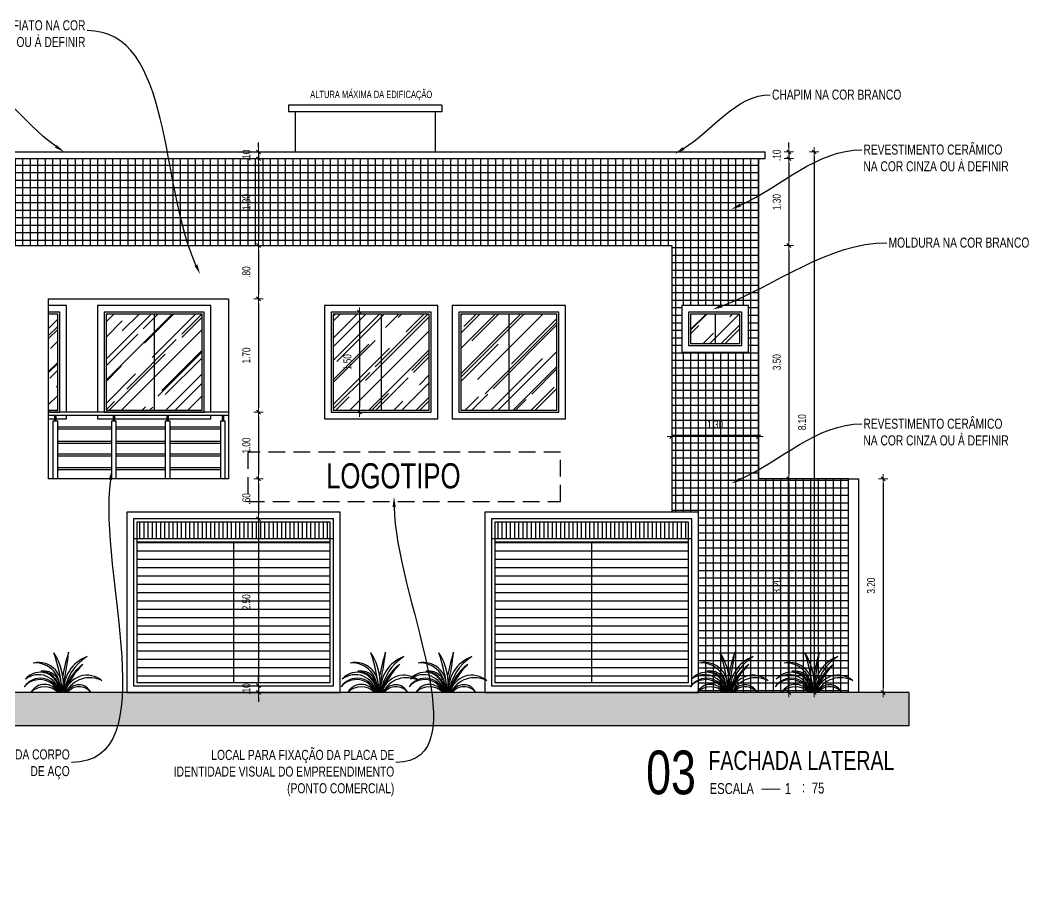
# Model space of a CAD drawing. Extents: x 425 to 531, y 796 to 840.
# Drawn here: x 500.7 to 515.82, y 808.9 to 821.85 of the extents above; entities that cross this region are included whole.
import ezdxf
from ezdxf import colors
from ezdxf.entities.mleader import LeaderData, LeaderLine
from ezdxf.enums import TextEntityAlignment as Align
from ezdxf.math import Vec2, Vec3

# ---------------------------------------------------------------- set-up
doc = ezdxf.new("R2010")
doc.units = 0
doc.header["$MEASUREMENT"] = 0
doc.header["$PDSIZE"] = -5
doc.linetypes.add('CONTINU', pattern=[0])
doc.linetypes.add('DASHED2', pattern=[0.375, 0.25, -0.125])
doc.layers.get('0').update_dxf_attribs({"linetype": 'CONTINUOUS'})
doc.layers.get('Defpoints').update_dxf_attribs({"linetype": 'CONTINUOUS'})
for name, color, linetype in [('COTA', 7, 'CONTINUOUS'), ('E-txt-g', 3, 'CONTINUOUS'), ('E-TXT-Y', 2, 'CONTINUOUS'), ('Indic_Corte_Vista', 2, 'CONTINUOUS'), ('PLANTAS', 8, 'CONTINUOUS'), ('VIGA H20', 2, 'CONTINUOUS')]:
    doc.layers.add(name, color=color, linetype=linetype)
for name, color, linetype, lineweight in [('E-Pen-C', 4, 'CONTINUOUS', 15), ('E-Pen-G', 3, 'CONTINUOUS', 30), ('E-Txt-W', 7, 'CONTINUOUS', 20)]:
    doc.layers.add(name, color=color, linetype=linetype, lineweight=lineweight)
doc.styles.add('F2', font='swisscl.ttf')
doc.dimstyles.new('DIMENSION-1', dxfattribs={"dimtxt": 0.11, "dimasz": 0.07, "dimexe": 1, "dimexo": 0, "dimgap": 0.12, "dimtad": 1, "dimzin": 7, "dimdsep": 46, "dimtxsty": 'F2', "dimblk1": 'TRACO', "dimblk2": 'TRACO', "dimsah": 1, "dimcen": 1, "dimse1": 1, "dimse2": 1, "dimclrd": 256, "dimclre": 256, "dimclrt": 6, "dimadec": 0, "dimazin": 0, "dimtfac": 1, "dimtix": 1, "dimtmove": 2, "dimatfit": 3, "dimldrblk": 'TRACO', "dimfxl": 1, "dimtolj": 1, "dimtzin": 0, "dimarcsym": 0})
pattern_1 = [(45, (58.53054, 29.9807), (0.29698485, 0.7919596), [5.25, -0.7, 1.75, -0.35]), (45, (58.73596, 30.4336), (-0.57664558, 0.08167083), [1.05, -0.1155, 2.1, -0.2625]), (45, (58.44392, 30.31482), (1.1211178, 1.45275088), [2.8, -0.49, 1.4, -0.35])]

# ---------------------------------------------------------------- blocks, each defined once
blk = doc.blocks.new('IND_DES')
at = {"layer": 'E-Txt-W', "color": 7}
blk.add_line((0.0269, -0.2428), (0.1984, -0.2428), dxfattribs=at)
at = {"layer": 'E-txt-g', "color": 7, "style": 'F2'}
for s, p in [('ESCALA', (-0.4463, -0.2864)), ('1', (0.2426, -0.2864)), (':', (0.3988, -0.2706))]:
    blk.add_text(s, height=0.1, dxfattribs=at).set_placement(p)
blk.add_attdef('ESCALA', (0.4897, -0.2812), '', height=0.1, dxfattribs=at)
at = {"layer": 'E-Txt-W', "color": 6, "style": 'F2'}
blk.add_attdef('00', text='', height=0.4, dxfattribs=at).set_placement((-0.7083, -0.2881), align=Align.CENTER)
at = {"layer": 'E-TXT-Y', "color": 7, "style": 'F2'}
for tag, p in [('PROJETO', (-0.4563, 0.1829)), ('DESENHO', (-0.4582, -0.0658))]:
    blk.add_attdef(tag, p, '', height=0.175, dxfattribs=at)
blk = doc.blocks.new('PLANT3L')
at = {"layer": 'PLANTAS', "color": 9}
blk.add_line((0.335, 0.002), (-0.314, 0.002), dxfattribs=at)
for centre, radius, start, end in [((-0.844, 0.119), 0.873, 352.2755, 33.0522), ((-2.789, -0.304), 2.824, 6.2078, 18.5584), ((2.421, -0.155), 2.435, 161.8415, 170.5179), ((-3.676, 1), 3.804, 346.8713, 354.0253), ((0.555, 0.048), 0.518, 109.7641, 185.1275), ((0.767, -0.085), 0.731, 121.6539, 173.2153), ((-0.32, 0.016), 0.287, 357.1633, 139.9251), ((-0.344, 0.108), 0.343, 341.8974, 103.3195), ((-0.394, 0.068), 0.375, 349.8247, 94.1396), ((-0.323, 0.026), 0.295, 356.0104, 87.1327), ((-0.267, 0.076), 0.247, 342.7807, 98.9544), ((0.696, -0.129), 0.663, 124.5088, 168.6962), ((1.031, -0.33), 1.033, 133.5399, 161.2512), ((-0.315, -0.081), 0.294, 16.3782, 145.4428), ((-0.326, -0.111), 0.304, 21.6985, 139.7769), ((-0.346, -0.052), 0.319, 9.7129, 127.5025), ((0.384, -0.085), 0.344, 49.7127, 165.4673), ((0.425, -0.178), 0.4, 62.9698, 153.252), ((-0.253, -0.114), 0.235, 29.3177, 150.4844), ((-0.254, -0.215), 0.298, 46.662, 133.1395), ((2.421, -0.155), 2.435, 173.4597, 176.3258), ((-3.676, 1), 3.804, 344.7781, 345.723), ((0.261, -0.08), 0.196, 25.7178, 155.4156), ((0.264, -0.138), 0.224, 39.4292, 141.7202)]:
    blk.add_arc(centre, radius, start, end, dxfattribs=at)
blk = doc.blocks.new('TRACO')
at = {"layer": 'E-Pen-C'}
for p, q in [((-1, 0), (1, 0)), ((0, 1), (0, -1))]:
    blk.add_line(p, q, dxfattribs=at)
at = {"layer": 'E-Pen-G'}
blk.add_line((-0.42, -0.42), (0.42, 0.42), dxfattribs=at)
blk = doc.blocks.new('*D140')
at = {"color": 4, "linetype": 'Continuous', "lineweight": -2, "transparency": 16777216}
blk.add_line((513.634, 814.901), (513.634, 811.841), dxfattribs=at)
at = {"layer": 'Defpoints', "color": 0, "linetype": 'CONTINU', "transparency": 16777216}
for p in [(513.263, 814.971), (513.263, 811.771), (513.634, 811.771)]:
    blk.add_point(p, dxfattribs=at)
at = {"color": 4, "linetype": 'CONTINU', "lineweight": -2, "transparency": 16777216, "xscale": 0.07, "yscale": 0.07, "zscale": 0.07}
for p, rotation in [((513.634, 814.971), 90), ((513.634, 811.771), 270)]:
    blk.add_blockref('TRACO', p, dxfattribs=dict(at, rotation=rotation))
at = {"color": 4, "linetype": 'CONTINU', "transparency": 16777216, "insert": (513.452, 813.371), "char_height": 0.12, "attachment_point": 5, "rotation": 90, "style": 'F2'}
blk.add_mtext('\\A1;3.20', dxfattribs=at)
blk = doc.blocks.new('*D141')
at = {"color": 4, "linetype": 'Continuous', "lineweight": -2, "transparency": 16777216}
for p, q in [((512.219, 819.941), (512.219, 820.011)), ((512.219, 819.871), (512.219, 819.771)), ((512.219, 819.701), (512.219, 819.631))]:
    blk.add_line(p, q, dxfattribs=at)
at = {"layer": 'Defpoints', "color": 0, "linetype": 'CONTINU', "transparency": 16777216}
for p in [(511.863, 819.871), (511.863, 819.771), (512.219, 819.771)]:
    blk.add_point(p, dxfattribs=at)
at = {"color": 4, "linetype": 'CONTINU', "lineweight": -2, "transparency": 16777216, "xscale": 0.07, "yscale": 0.07, "zscale": 0.07}
for p, rotation in [((512.219, 819.871), 270), ((512.219, 819.771), 90)]:
    blk.add_blockref('TRACO', p, dxfattribs=dict(at, rotation=rotation))
at = {"color": 4, "linetype": 'CONTINU', "transparency": 16777216, "insert": (512.038, 819.821), "char_height": 0.12, "attachment_point": 5, "rotation": 90, "style": 'F2'}
blk.add_mtext('\\A1;.10', dxfattribs=at)
blk = doc.blocks.new('*D142')
at = {"color": 4, "linetype": 'Continuous', "lineweight": -2, "transparency": 16777216}
blk.add_line((512.219, 819.701), (512.219, 818.541), dxfattribs=at)
at = {"layer": 'Defpoints', "color": 0, "linetype": 'CONTINU', "transparency": 16777216}
for p in [(511.863, 819.771), (511.763, 818.471), (512.219, 818.471)]:
    blk.add_point(p, dxfattribs=at)
at = {"color": 4, "linetype": 'CONTINU', "lineweight": -2, "transparency": 16777216, "xscale": 0.07, "yscale": 0.07, "zscale": 0.07}
for p, rotation in [((512.219, 819.771), 90), ((512.219, 818.471), 270)]:
    blk.add_blockref('TRACO', p, dxfattribs=dict(at, rotation=rotation))
at = {"color": 4, "linetype": 'CONTINU', "transparency": 16777216, "insert": (512.038, 819.121), "char_height": 0.12, "attachment_point": 5, "rotation": 90, "style": 'F2'}
blk.add_mtext('\\A1;1.30', dxfattribs=at)
blk = doc.blocks.new('*D143')
at = {"color": 4, "linetype": 'Continuous', "lineweight": -2, "transparency": 16777216}
blk.add_line((512.219, 818.401), (512.219, 815.041), dxfattribs=at)
at = {"layer": 'Defpoints', "color": 0, "linetype": 'CONTINU', "transparency": 16777216}
for p in [(511.763, 818.471), (511.763, 814.971), (512.219, 814.971)]:
    blk.add_point(p, dxfattribs=at)
at = {"color": 4, "linetype": 'CONTINU', "lineweight": -2, "transparency": 16777216, "xscale": 0.07, "yscale": 0.07, "zscale": 0.07}
for p, rotation in [((512.219, 818.471), 90), ((512.219, 814.971), 270)]:
    blk.add_blockref('TRACO', p, dxfattribs=dict(at, rotation=rotation))
at = {"color": 4, "linetype": 'CONTINU', "transparency": 16777216, "insert": (512.038, 816.721), "char_height": 0.12, "attachment_point": 5, "rotation": 90, "style": 'F2'}
blk.add_mtext('\\A1;3.50', dxfattribs=at)
blk = doc.blocks.new('*D144')
at = {"color": 4, "linetype": 'Continuous', "lineweight": -2, "transparency": 16777216}
blk.add_line((512.219, 814.901), (512.219, 811.841), dxfattribs=at)
at = {"layer": 'Defpoints', "color": 0, "linetype": 'CONTINU', "transparency": 16777216}
for p in [(511.763, 814.971), (512.219, 811.771), (513.113, 811.771)]:
    blk.add_point(p, dxfattribs=at)
at = {"color": 4, "linetype": 'CONTINU', "lineweight": -2, "transparency": 16777216, "xscale": 0.07, "yscale": 0.07, "zscale": 0.07}
for p, rotation in [((512.219, 814.971), 90), ((512.219, 811.771), 270)]:
    blk.add_blockref('TRACO', p, dxfattribs=dict(at, rotation=rotation))
at = {"color": 4, "linetype": 'CONTINU', "transparency": 16777216, "insert": (512.038, 813.371), "char_height": 0.12, "attachment_point": 5, "rotation": 90, "style": 'F2'}
blk.add_mtext('\\A1;3.20', dxfattribs=at)
blk = doc.blocks.new('*D145')
at = {"color": 4, "linetype": 'Continuous', "lineweight": -2, "transparency": 16777216}
blk.add_line((512.598, 819.801), (512.598, 811.841), dxfattribs=at)
at = {"layer": 'Defpoints', "color": 0, "linetype": 'CONTINU', "transparency": 16777216}
for p in [(511.863, 819.871), (511.323, 811.771), (512.598, 811.771)]:
    blk.add_point(p, dxfattribs=at)
at = {"color": 4, "linetype": 'CONTINU', "lineweight": -2, "transparency": 16777216, "xscale": 0.07, "yscale": 0.07, "zscale": 0.07}
for p, rotation in [((512.598, 819.871), 90), ((512.598, 811.771), 270)]:
    blk.add_blockref('TRACO', p, dxfattribs=dict(at, rotation=rotation))
at = {"color": 4, "linetype": 'CONTINU', "transparency": 16777216, "insert": (512.417, 815.821), "char_height": 0.12, "attachment_point": 5, "rotation": 90, "style": 'F2'}
blk.add_mtext('\\A1;8.10', dxfattribs=at)
blk = doc.blocks.new('*D158')
at = {"color": 4, "linetype": 'Continuous', "lineweight": -2, "transparency": 16777216}
for p, q in [((504.268, 819.941), (504.268, 820.011)), ((504.268, 819.871), (504.268, 819.771)), ((504.268, 819.701), (504.268, 819.631))]:
    blk.add_line(p, q, dxfattribs=at)
at = {"layer": 'Defpoints', "color": 0, "linetype": 'CONTINU', "transparency": 16777216}
for p in [(503.765, 819.871), (503.765, 819.771), (504.268, 819.771)]:
    blk.add_point(p, dxfattribs=at)
at = {"color": 4, "linetype": 'CONTINU', "lineweight": -2, "transparency": 16777216, "xscale": 0.07, "yscale": 0.07, "zscale": 0.07}
for p, rotation in [((504.268, 819.871), 270), ((504.268, 819.771), 90)]:
    blk.add_blockref('TRACO', p, dxfattribs=dict(at, rotation=rotation))
at = {"color": 4, "linetype": 'CONTINU', "transparency": 16777216, "insert": (504.087, 819.821), "char_height": 0.12, "attachment_point": 5, "rotation": 90, "style": 'F2'}
blk.add_mtext('\\A1;.10', dxfattribs=at)
blk = doc.blocks.new('*D159')
at = {"color": 4, "linetype": 'Continuous', "lineweight": -2, "transparency": 16777216}
blk.add_line((504.268, 819.701), (504.268, 818.541), dxfattribs=at)
at = {"layer": 'Defpoints', "color": 0, "linetype": 'CONTINU', "transparency": 16777216}
for p in [(503.765, 819.771), (503.913, 818.471), (504.268, 818.471)]:
    blk.add_point(p, dxfattribs=at)
at = {"color": 4, "linetype": 'CONTINU', "lineweight": -2, "transparency": 16777216, "xscale": 0.07, "yscale": 0.07, "zscale": 0.07}
for p, rotation in [((504.268, 819.771), 90), ((504.268, 818.471), 270)]:
    blk.add_blockref('TRACO', p, dxfattribs=dict(at, rotation=rotation))
at = {"color": 4, "linetype": 'CONTINU', "transparency": 16777216, "insert": (504.087, 819.121), "char_height": 0.12, "attachment_point": 5, "rotation": 90, "style": 'F2'}
blk.add_mtext('\\A1;1.30', dxfattribs=at)
blk = doc.blocks.new('*D160')
at = {"color": 4, "linetype": 'Continuous', "lineweight": -2, "transparency": 16777216}
blk.add_line((504.268, 818.401), (504.268, 817.741), dxfattribs=at)
at = {"layer": 'Defpoints', "color": 0, "linetype": 'CONTINU', "transparency": 16777216}
for p in [(503.913, 818.471), (503.818, 817.671), (504.268, 817.671)]:
    blk.add_point(p, dxfattribs=at)
at = {"color": 4, "linetype": 'CONTINU', "lineweight": -2, "transparency": 16777216, "xscale": 0.07, "yscale": 0.07, "zscale": 0.07}
for p, rotation in [((504.268, 818.471), 90), ((504.268, 817.671), 270)]:
    blk.add_blockref('TRACO', p, dxfattribs=dict(at, rotation=rotation))
at = {"color": 4, "linetype": 'CONTINU', "transparency": 16777216, "insert": (504.087, 818.071), "char_height": 0.12, "attachment_point": 5, "rotation": 90, "style": 'F2'}
blk.add_mtext('\\A1;.80', dxfattribs=at)
blk = doc.blocks.new('*D161')
at = {"color": 4, "linetype": 'Continuous', "lineweight": -2, "transparency": 16777216}
blk.add_line((504.268, 817.601), (504.268, 816.041), dxfattribs=at)
at = {"layer": 'Defpoints', "color": 0, "linetype": 'CONTINU', "transparency": 16777216}
for p in [(503.818, 817.671), (503.818, 815.971), (504.268, 815.971)]:
    blk.add_point(p, dxfattribs=at)
at = {"color": 4, "linetype": 'CONTINU', "lineweight": -2, "transparency": 16777216, "xscale": 0.07, "yscale": 0.07, "zscale": 0.07}
for p, rotation in [((504.268, 817.671), 90), ((504.268, 815.971), 270)]:
    blk.add_blockref('TRACO', p, dxfattribs=dict(at, rotation=rotation))
at = {"color": 4, "linetype": 'CONTINU', "transparency": 16777216, "insert": (504.087, 816.821), "char_height": 0.12, "attachment_point": 5, "rotation": 90, "style": 'F2'}
blk.add_mtext('\\A1;1.70', dxfattribs=at)
blk = doc.blocks.new('*D162')
at = {"color": 4, "linetype": 'Continuous', "lineweight": -2, "transparency": 16777216}
blk.add_line((504.268, 815.901), (504.268, 815.041), dxfattribs=at)
at = {"layer": 'Defpoints', "color": 0, "linetype": 'CONTINU', "transparency": 16777216}
for p in [(503.818, 815.971), (503.818, 814.971), (504.268, 814.971)]:
    blk.add_point(p, dxfattribs=at)
at = {"color": 4, "linetype": 'CONTINU', "lineweight": -2, "transparency": 16777216, "xscale": 0.07, "yscale": 0.07, "zscale": 0.07}
for p, rotation in [((504.268, 815.971), 90), ((504.268, 814.971), 270)]:
    blk.add_blockref('TRACO', p, dxfattribs=dict(at, rotation=rotation))
at = {"color": 4, "linetype": 'CONTINU', "transparency": 16777216, "insert": (504.087, 815.471), "char_height": 0.12, "attachment_point": 5, "rotation": 90, "style": 'F2'}
blk.add_mtext('\\A1;1.00', dxfattribs=at)
blk = doc.blocks.new('*D163')
at = {"color": 4, "linetype": 'Continuous', "lineweight": -2, "transparency": 16777216}
blk.add_line((504.268, 814.901), (504.268, 814.441), dxfattribs=at)
at = {"layer": 'Defpoints', "color": 0, "linetype": 'CONTINU', "transparency": 16777216}
for p in [(503.818, 814.971), (504.257, 814.371), (504.268, 814.371)]:
    blk.add_point(p, dxfattribs=at)
at = {"color": 4, "linetype": 'CONTINU', "lineweight": -2, "transparency": 16777216, "xscale": 0.07, "yscale": 0.07, "zscale": 0.07}
for p, rotation in [((504.268, 814.971), 90), ((504.268, 814.371), 270)]:
    blk.add_blockref('TRACO', p, dxfattribs=dict(at, rotation=rotation))
at = {"color": 4, "linetype": 'CONTINU', "transparency": 16777216, "insert": (504.087, 814.671), "char_height": 0.12, "attachment_point": 5, "rotation": 90, "style": 'F2'}
blk.add_mtext('\\A1;.60', dxfattribs=at)
blk = doc.blocks.new('*D164')
at = {"color": 4, "linetype": 'Continuous', "lineweight": -2, "transparency": 16777216}
blk.add_line((504.268, 814.301), (504.268, 811.941), dxfattribs=at)
at = {"layer": 'Defpoints', "color": 0, "linetype": 'CONTINU', "transparency": 16777216}
for p in [(504.257, 814.371), (504.268, 811.871), (504.423, 811.871)]:
    blk.add_point(p, dxfattribs=at)
at = {"color": 4, "linetype": 'CONTINU', "lineweight": -2, "transparency": 16777216, "xscale": 0.07, "yscale": 0.07, "zscale": 0.07}
for p, rotation in [((504.268, 814.371), 90), ((504.268, 811.871), 270)]:
    blk.add_blockref('TRACO', p, dxfattribs=dict(at, rotation=rotation))
at = {"color": 4, "linetype": 'CONTINU', "transparency": 16777216, "insert": (504.087, 813.121), "char_height": 0.12, "attachment_point": 5, "rotation": 90, "style": 'F2'}
blk.add_mtext('\\A1;2.50', dxfattribs=at)
blk = doc.blocks.new('*D165')
at = {"color": 4, "linetype": 'Continuous', "lineweight": -2, "transparency": 16777216}
for p, q in [((504.268, 811.941), (504.268, 812.011)), ((504.268, 811.871), (504.268, 811.771)), ((504.268, 811.701), (504.268, 811.631))]:
    blk.add_line(p, q, dxfattribs=at)
at = {"layer": 'Defpoints', "color": 0, "linetype": 'CONTINU', "transparency": 16777216}
for p in [(504.423, 811.871), (504.268, 811.771), (504.455, 811.771)]:
    blk.add_point(p, dxfattribs=at)
at = {"color": 4, "linetype": 'CONTINU', "lineweight": -2, "transparency": 16777216, "xscale": 0.07, "yscale": 0.07, "zscale": 0.07}
for p, rotation in [((504.268, 811.871), 270), ((504.268, 811.771), 90)]:
    blk.add_blockref('TRACO', p, dxfattribs=dict(at, rotation=rotation))
at = {"color": 4, "linetype": 'CONTINU', "transparency": 16777216, "insert": (504.087, 811.821), "char_height": 0.12, "attachment_point": 5, "rotation": 90, "style": 'F2'}
blk.add_mtext('\\A1;.10', dxfattribs=at)
blk = doc.blocks.new('*D166')
at = {"color": 4, "linetype": 'Continuous', "lineweight": -2, "transparency": 16777216}
blk.add_line((505.784, 817.401), (505.784, 816.041), dxfattribs=at)
at = {"layer": 'Defpoints', "color": 0, "linetype": 'CONTINU', "transparency": 16777216}
for p in [(505.358, 817.471), (505.358, 815.971), (505.784, 815.971)]:
    blk.add_point(p, dxfattribs=at)
at = {"color": 4, "linetype": 'CONTINU', "lineweight": -2, "transparency": 16777216, "xscale": 0.07, "yscale": 0.07, "zscale": 0.07}
for p, rotation in [((505.784, 817.471), 90), ((505.784, 815.971), 270)]:
    blk.add_blockref('TRACO', p, dxfattribs=dict(at, rotation=rotation))
at = {"color": 4, "linetype": 'CONTINU', "transparency": 16777216, "insert": (505.602, 816.721), "char_height": 0.12, "attachment_point": 5, "rotation": 90, "style": 'F2'}
blk.add_mtext('\\A1;1.50', dxfattribs=at)
blk = doc.blocks.new('*D450')
at = {"color": 4, "linetype": 'Continuous', "lineweight": -2, "transparency": 16777216}
blk.add_line((511.693, 815.604), (510.533, 815.604), dxfattribs=at)
at = {"layer": 'Defpoints', "color": 0, "linetype": 'CONTINU', "transparency": 16777216}
for p in [(510.463, 815.604), (510.463, 814.971), (511.763, 814.971)]:
    blk.add_point(p, dxfattribs=at)
at = {"color": 4, "linetype": 'CONTINU', "lineweight": -2, "transparency": 16777216, "xscale": 0.07, "yscale": 0.07, "zscale": 0.07, "rotation": 180}
blk.add_blockref('TRACO', (510.463, 815.604), dxfattribs=at)
at = {"color": 4, "linetype": 'CONTINU', "lineweight": -2, "transparency": 16777216, "xscale": 0.07, "yscale": 0.07, "zscale": 0.07}
blk.add_blockref('TRACO', (511.763, 815.604), dxfattribs=at)
at = {"color": 4, "linetype": 'CONTINU', "transparency": 16777216, "insert": (511.113, 815.786), "char_height": 0.12, "attachment_point": 5, "style": 'F2'}
blk.add_mtext('\\A1;1.30', dxfattribs=at)

msp = doc.modelspace()

# ---------------------------------------------------------------- hatches: boundary and pattern name
at = {"linetype": 'CONTINU'}
h = msp.add_hatch(dxfattribs=at)
h.set_pattern_fill('ANSI31', color=8, scale=0.5, angle=45, style=0)
h.set_pattern_definition([(90, (1134.55354, -2.85633), (0.0625, 1e-17), [])])
h.paths.add_polyline_path([(502.443, 814.321), (505.343, 814.321), (505.343, 814.071), (502.443, 814.071)])
h = msp.add_hatch(dxfattribs=at)
h.set_pattern_fill('ANSI31', color=8, scale=0.5, angle=45, style=0)
h.set_pattern_definition([(90, (1139.92354, -2.85633), (0.0625, 1e-17), [])])
h.paths.add_polyline_path([(507.813, 814.321), (507.813, 814.071), (510.713, 814.071), (510.713, 814.321)])
h = msp.add_hatch(dxfattribs=at)
h.set_pattern_fill('ANSI31', color=8, angle=135, style=0)
h.set_pattern_definition([(7e-15, (1134.55354, -2.85633), (3e-17, -0.125), [])])
h.paths.add_polyline_path([(503.893, 814.021), (505.343, 814.021), (505.343, 811.921), (503.893, 811.921)])
h.paths.add_polyline_path([(502.443, 814.021), (503.893, 814.021), (503.893, 811.921), (502.443, 811.921)])
h = msp.add_hatch(dxfattribs=at)
h.set_pattern_fill('ANSI31', color=8, angle=135, style=0)
h.set_pattern_definition([(7e-15, (1139.92354, -2.85633), (3e-17, -0.125), [])])
h.paths.add_polyline_path([(509.263, 811.921), (510.713, 811.921), (510.713, 814.021), (509.263, 814.021)])
h.paths.add_polyline_path([(509.263, 814.021), (507.813, 814.021), (507.813, 811.921), (509.263, 811.921)])
at = {"layer": 'COTA', "linetype": 'Continuous'}
h = msp.add_hatch(dxfattribs=at)
h.set_pattern_fill('AR-RROOF', color=8, scale=0.35, angle=45, style=0)
h.set_pattern_definition(pattern_1)
h.paths.add_polyline_path([(501.116, 817.441), (501.116, 816.001), (501.26, 816.001), (501.26, 817.441)])
h = msp.add_hatch(dxfattribs=at)
h.set_pattern_fill('AR-RROOF', color=8, scale=0.35, angle=45, style=0)
h.set_pattern_definition(pattern_1)
h.paths.add_polyline_path([(502.704, 816.001), (503.424, 816.001), (503.424, 817.441), (502.704, 817.441)])
h.paths.add_polyline_path([(502.704, 817.441), (501.984, 817.441), (501.984, 816.001), (502.704, 816.001)])
h = msp.add_hatch(dxfattribs=at)
h.set_pattern_fill('AR-RROOF', color=8, scale=0.35, angle=45, style=0)
h.set_pattern_definition([(45, (57.971, 29.9807), (0.29698485, 0.7919596), [5.25, -0.7, 1.75, -0.35]), (45, (58.1764, 30.4336), (-0.57664558, 0.08167083), [1.05, -0.1155, 2.1, -0.2625]), (45, (57.88438, 30.31482), (1.1211178, 1.45275088), [2.8, -0.49, 1.4, -0.35])])
h.paths.add_polyline_path([(506.828, 817.441), (506.108, 817.441), (506.108, 816.001), (506.828, 816.001)])
h.paths.add_polyline_path([(506.108, 817.441), (505.388, 817.441), (505.388, 816.001), (506.108, 816.001)])
h = msp.add_hatch(dxfattribs=at)
h.set_pattern_fill('AR-RROOF', color=8, scale=0.35, angle=45, style=0)
h.set_pattern_definition([(45, (57.43375, 29.9807), (0.29698485, 0.7919596), [5.25, -0.7, 1.75, -0.35]), (45, (57.63916, 30.4336), (-0.57664558, 0.08167083), [1.05, -0.1155, 2.1, -0.2625]), (45, (57.34713, 30.31482), (1.1211178, 1.45275088), [2.8, -0.49, 1.4, -0.35])])
h.paths.add_polyline_path([(508.742, 817.441), (508.022, 817.441), (508.022, 816.001), (508.742, 816.001)])
h.paths.add_polyline_path([(508.022, 817.441), (507.302, 817.441), (507.302, 816.001), (508.022, 816.001)])
h = msp.add_hatch(dxfattribs=at)
h.set_pattern_fill('AR-RROOF', color=8, scale=0.35, angle=45, style=0)
h.set_pattern_definition([(45, (134.43552, 206.28025), (0.29698485, 0.7919596), [5.25, -0.7, 1.75, -0.35]), (45, (134.64093, 206.73315), (-0.57664558, 0.08167083), [1.05, -0.1155, 2.1, -0.2625]), (45, (134.3489, 206.61436), (1.1211178, 1.45275088), [2.8, -0.49, 1.4, -0.35])])
h.paths.add_polyline_path([(511.485, 817.441), (511.115, 817.441), (511.115, 817.001), (511.485, 817.001)])
h.paths.add_polyline_path([(511.115, 817.441), (510.745, 817.441), (510.745, 817.001), (511.115, 817.001)])
h = msp.add_hatch(dxfattribs=at)
h.set_pattern_fill('ANSI38', color=8, scale=0.4, style=0)
h.set_pattern_definition([(45, (-5.49738, 1.250694), (-0.035355339, 0.035355339), []), (135, (-5.49738, 1.250694), (-0.1060660172, 0.035355339), [0.125, -0.075])])
h.paths.add_polyline_path([(491.014, 811.621), (491.014, 811.271), (514.018, 811.271), (514.018, 811.771), (492.263, 811.771), (491.763, 811.621)])
at = {"layer": 'Indic_Corte_Vista', "linetype": 'Continuous'}
h = msp.add_hatch(dxfattribs=at)
h.set_pattern_fill('ANSI37', color=8, scale=0.9, angle=135, style=0)
h.paths.add_polyline_path([(498.663, 818.471), (509.163, 818.471), (509.413, 818.471), (509.413, 819.771), (497.363, 819.771), (497.363, 818.471), (497.613, 818.471), (497.613, 818.371), (497.513, 818.371), (497.513, 817.671), (497.363, 817.671), (497.363, 815.971), (497.497, 815.971, -1), (497.497, 815.921), (497.452, 815.921), (497.452, 815.84), (497.471, 815.84), (497.471, 814.971), (497.513, 814.971), (497.513, 814.571), (497.363, 814.571), (497.363, 811.771), (498.663, 811.771)])
h.paths.add_polyline_path([(497.363, 819.771), (497.263, 819.771), (496.263, 819.771), (496.263, 818.471), (497.363, 818.471)])
h.paths.add_polyline_path([(511.763, 819.771), (509.513, 819.771), (509.413, 819.771), (509.413, 818.471), (511.763, 818.471)])
h = msp.add_hatch(dxfattribs=at)
h.set_pattern_fill('ANSI37', color=8, scale=0.9, angle=135, style=0)
edge = h.paths.add_edge_path()
edge.add_line((511.763, 818.471), (510.463, 818.471))
edge.add_line((510.463, 818.471), (510.463, 814.471))
edge.add_line((510.463, 814.471), (510.863, 814.471))
edge.add_line((510.863, 814.471), (510.863, 811.771))
edge.add_line((510.863, 811.771), (513.113, 811.771))
edge.add_line((513.113, 811.771), (513.113, 814.971))
edge.add_line((513.113, 814.971), (511.763, 814.971))
edge.add_line((511.763, 814.971), (511.763, 815.971))
edge.add_line((511.763, 815.971), (511.763, 817.671))
edge.add_line((511.763, 817.671), (511.763, 817.813))
edge.add_spline(control_points=[(511.763, 817.813), (511.587, 817.724), (511.411, 817.64), (511.232, 817.571)], knot_values=[0.015446, 0.015446, 0.015446, 0.015446, 0.591474, 0.591474, 0.591474, 0.591474], degree=3, periodic=0)
edge.add_line((511.232, 817.571), (511.615, 817.571))
edge.add_line((511.615, 817.571), (511.615, 816.871))
edge.add_line((511.615, 816.871), (510.615, 816.871))
edge.add_line((510.615, 816.871), (510.615, 817.571))
edge.add_line((510.615, 817.571), (511.232, 817.571))
edge.add_spline(control_points=[(511.232, 817.571), (511.411, 817.64), (511.587, 817.724), (511.763, 817.813)], knot_values=[0.015446, 0.015446, 0.015446, 0.015446, 0.591474, 0.591474, 0.591474, 0.591474], degree=3, periodic=0)
edge.add_line((511.763, 817.813), (511.763, 818.471))
h.paths.add_polyline_path([(512.164, 813.209), (512.164, 813.532), (511.911, 813.532), (511.911, 813.209)], flags=24)

# ---------------------------------------------------------------- linework, layer by layer
at = {"color": 8, "linetype": 'CONTINU'}
for p, q in [((507.018, 820.571), (504.718, 820.571)), ((504.718, 820.571), (504.718, 820.471)), ((507.018, 820.571), (507.018, 820.471)), ((504.818, 820.471), (504.718, 820.471)), ((504.818, 820.471), (504.818, 819.871)), ((507.018, 820.471), (504.818, 820.471)), ((506.918, 820.471), (506.918, 819.871)), ((502.704, 817.441), (502.704, 816.001)), ((506.108, 817.441), (506.108, 816.001)), ((508.022, 817.441), (508.022, 816.001)), ((505.393, 814.071), (502.393, 814.071)), ((510.763, 814.071), (507.763, 814.071)), ((505.343, 814.021), (502.443, 814.021)), ((503.893, 814.021), (503.893, 811.921)), ((510.713, 814.021), (507.813, 814.021)), ((509.263, 814.021), (509.263, 811.921)), ((514.018, 811.771), (514.018, 811.271)), ((514.018, 811.271), (491.014, 811.271))]:
    msp.add_line(p, q, dxfattribs=at)
at = {"color": 1, "linetype": 'Continuous', "ltscale": 0.35}
for p, q in [((497.263, 819.871), (509.513, 819.871)), ((509.513, 819.871), (511.863, 819.871)), ((511.863, 819.771), (511.863, 819.871)), ((497.263, 819.771), (509.513, 819.771)), ((509.513, 819.771), (511.863, 819.771)), ((511.763, 819.771), (511.763, 817.671)), ((501.116, 817.671), (503.818, 817.671)), ((501.116, 817.671), (501.116, 814.971)), ((503.818, 817.671), (503.818, 814.971)), ((511.763, 817.671), (511.763, 815.971)), ((511.763, 815.971), (511.763, 814.971)), ((503.818, 814.971), (501.116, 814.971)), ((513.113, 814.971), (511.763, 814.971)), ((514.018, 811.771), (496.263, 811.771))]:
    msp.add_line(p, q, dxfattribs=at)
at = {"color": 7, "linetype": 'CONTINU'}
for p, q in [((498.663, 818.471), (510.463, 818.471)), ((510.463, 818.471), (510.463, 814.471))]:
    msp.add_line(p, q, dxfattribs=at)
at = {"color": 6, "linetype": 'Continuous', "ltscale": 0.35}
for p, q in [((503.818, 815.971), (501.116, 815.971)), ((503.818, 815.921), (501.116, 815.921)), ((502.07, 815.747), (501.254, 815.747)), ((502.877, 815.747), (502.132, 815.747)), ((503.704, 815.747), (502.939, 815.747)), ((502.07, 815.717), (501.254, 815.717)), ((502.877, 815.717), (502.132, 815.717)), ((503.704, 815.717), (502.939, 815.717)), ((502.07, 815.53), (501.254, 815.53)), ((502.07, 815.5), (501.254, 815.5)), ((502.877, 815.53), (502.132, 815.53)), ((502.877, 815.5), (502.132, 815.5)), ((503.704, 815.53), (502.939, 815.53)), ((503.704, 815.5), (502.939, 815.5)), ((502.07, 815.342), (501.254, 815.342)), ((502.07, 815.312), (501.254, 815.312)), ((502.877, 815.342), (502.132, 815.342)), ((502.877, 815.312), (502.132, 815.312)), ((503.704, 815.342), (502.939, 815.342)), ((503.704, 815.312), (502.939, 815.312)), ((502.07, 815.135), (501.254, 815.135)), ((502.877, 815.135), (502.132, 815.135)), ((503.704, 815.135), (502.939, 815.135)), ((502.07, 815.105), (501.254, 815.105)), ((502.877, 815.105), (502.132, 815.105)), ((503.704, 815.105), (502.939, 815.105))]:
    msp.add_line(p, q, dxfattribs=at)
at = {"color": 7, "linetype": 'CONTINU'}
for points in [[(506.958, 817.571), (505.258, 817.571), (505.258, 815.871), (506.958, 815.871)], [(508.872, 817.571), (507.172, 817.571), (507.172, 815.871), (508.872, 815.871)], [(511.615, 817.571), (510.615, 817.571), (510.615, 816.871), (511.615, 816.871)], [(506.858, 817.471), (505.358, 817.471), (505.358, 815.971), (506.858, 815.971)], [(508.772, 817.471), (507.272, 817.471), (507.272, 815.971), (508.772, 815.971)], [(511.515, 817.471), (510.715, 817.471), (510.715, 816.971), (511.515, 816.971)], [(505.493, 814.471), (502.293, 814.471), (502.293, 811.771), (505.493, 811.771)], [(505.393, 814.371), (502.393, 814.371), (502.393, 811.871), (505.393, 811.871)], [(510.863, 814.471), (507.663, 814.471), (507.663, 811.771), (510.863, 811.771)], [(510.763, 814.371), (507.763, 814.371), (507.763, 811.871), (510.763, 811.871)]]:
    msp.add_lwpolyline(points, close=True, dxfattribs=at)
at = {"color": 8, "linetype": 'CONTINU'}
msp.add_lwpolyline([(501.116, 816.001), (501.26, 816.001), (501.26, 817.441), (501.116, 817.441)], dxfattribs=at)
for points in [[(506.828, 817.441), (505.388, 817.441), (505.388, 816.001), (506.828, 816.001)], [(508.742, 817.441), (507.302, 817.441), (507.302, 816.001), (508.742, 816.001)], [(505.343, 814.321), (502.443, 814.321), (502.443, 811.921), (505.343, 811.921)], [(510.713, 814.321), (507.813, 814.321), (507.813, 811.921), (510.713, 811.921)]]:
    msp.add_lwpolyline(points, close=True, dxfattribs=at)
at = {"color": 6, "linetype": 'CONTINU'}
for points in [[(501.212, 815.84), (501.235, 815.84), (501.235, 815.921), (501.212, 815.921)], [(502.09, 815.84), (502.113, 815.84), (502.113, 815.921), (502.09, 815.921)], [(502.897, 815.84), (502.92, 815.84), (502.92, 815.921), (502.897, 815.921)], [(503.725, 815.84), (503.747, 815.84), (503.747, 815.921), (503.725, 815.921)]]:
    msp.add_lwpolyline(points, close=True, dxfattribs=at)
for points in [[(501.192, 814.971), (501.192, 815.84), (501.254, 815.84), (501.254, 814.971)], [(502.07, 814.971), (502.07, 815.84), (502.132, 815.84), (502.132, 814.971)], [(502.877, 814.971), (502.877, 815.84), (502.939, 815.84), (502.939, 814.971)], [(503.704, 814.971), (503.704, 815.84), (503.766, 815.84), (503.766, 814.971)]]:
    msp.add_lwpolyline(points, dxfattribs=at)
at = {"color": 6, "linetype": 'DASHED2'}
msp.add_lwpolyline([(504.107, 814.631), (508.794, 814.631), (508.794, 815.371), (504.107, 815.371)], close=True, dxfattribs=at)
at = {"color": 1, "linetype": 'Continuous', "ltscale": 0.35}
msp.add_lwpolyline([(513.113, 814.971), (513.263, 814.971), (513.263, 811.771), (513.113, 811.771)], close=True, dxfattribs=at)
at = {"layer": 'COTA', "color": 8, "linetype": 'Continuous'}
msp.add_line((511.115, 817.441), (511.115, 817.001), dxfattribs=at)
for points in [[(501.39, 815.971), (501.39, 817.571), (501.116, 817.571)], [(503.554, 815.971), (503.554, 817.571), (501.854, 817.571), (501.854, 815.971)], [(501.116, 815.971), (501.29, 815.971), (501.29, 817.471), (501.116, 817.471)], [(501.116, 815.871), (501.39, 815.871), (501.39, 815.921)], [(501.854, 815.921), (501.854, 815.871), (503.554, 815.871), (503.554, 815.921)]]:
    msp.add_lwpolyline(points, dxfattribs=at)
for points in [[(503.454, 817.471), (501.954, 817.471), (501.954, 815.971), (503.454, 815.971)], [(503.424, 817.441), (501.984, 817.441), (501.984, 816.001), (503.424, 816.001)], [(511.485, 817.441), (510.745, 817.441), (510.745, 817.001), (511.485, 817.001)]]:
    msp.add_lwpolyline(points, close=True, dxfattribs=at)

# ---------------------------------------------------------------- block references
ref = msp.add_blockref('IND_DES', (511.763, 810.716), dxfattribs=dict(xscale=1.636240131907927, yscale=1.636240131907927, zscale=1.636240131907927))
ref.add_attrib('00', '03', dxfattribs={"layer": 'E-Txt-W', "height": 0.6545, "style": 'F2'}).set_placement((510.452, 810.244), align=Align.CENTER)
ref.add_attrib('DESENHO', 'FACHADA LATERAL', (511.013, 810.608), dxfattribs={"layer": 'E-TXT-Y', "color": 2, "height": 0.28634, "style": 'F2'})
ref.add_attrib('ESCALA', '75', (512.564, 810.256), dxfattribs={"layer": 'E-txt-g', "color": 7, "height": 0.1636, "style": 'F2'})
at = {"layer": 'COTA', "color": 7, "linetype": 'Continuous'}
for p in [(501.315, 811.769), (506.065, 811.769), (507.085, 811.769), (511.3, 811.769), (512.57, 811.769)]:
    msp.add_blockref('PLANT3L', p, dxfattribs=at)

# ---------------------------------------------------------------- texts
at = {"color": 4, "style": 'F2'}
msp.add_text('ALTURA MÁXIMA DA EDIFICAÇÃO', height=0.11, dxfattribs=at).set_placement((505.044, 820.679))
at = {"color": 7, "linetype": 'Continuous', "style": 'F2'}
msp.add_text('LOGOTIPO', height=0.3763, dxfattribs=at).set_placement((505.282, 815.205), align=Align.TOP_LEFT)

# ---------------------------------------------------------------- dimensions: what is measured, and where the dimension line sits
at = {"color": 8, "linetype": 'CONTINU'}
for base, p1, p2, picture, middle in [((504.268, 819.771), (503.765, 819.871), (503.765, 819.771), '*D158', (504.087, 819.821)), ((512.219, 819.771), (511.863, 819.871), (511.863, 819.771), '*D141', (512.038, 819.821)), ((504.268, 818.471), (503.765, 819.771), (503.913, 818.471), '*D159', (504.087, 819.121)), ((512.598, 811.771), (511.863, 819.871), (511.323, 811.771), '*D145', (512.417, 815.821)), ((512.219, 818.471), (511.863, 819.771), (511.763, 818.471), '*D142', (512.038, 819.121)), ((504.268, 817.671), (503.913, 818.471), (503.818, 817.671), '*D160', (504.087, 818.071)), ((512.219, 814.971), (511.763, 818.471), (511.763, 814.971), '*D143', (512.038, 816.721)), ((504.268, 815.971), (503.818, 817.671), (503.818, 815.971), '*D161', (504.087, 816.821)), ((505.784, 815.971), (505.358, 817.471), (505.358, 815.971), '*D166', (505.602, 816.721)), ((504.268, 814.971), (503.818, 815.971), (503.818, 814.971), '*D162', (504.087, 815.471)), ((504.268, 814.371), (503.818, 814.971), (504.257, 814.371), '*D163', (504.087, 814.671)), ((512.219, 811.771), (511.763, 814.971), (513.113, 811.771), '*D144', (512.038, 813.371)), ((513.634, 811.771), (513.263, 814.971), (513.263, 811.771), '*D140', (513.452, 813.371)), ((504.268, 811.871), (504.257, 814.371), (504.423, 811.871), '*D164', (504.087, 813.121)), ((504.268, 811.771), (504.423, 811.871), (504.455, 811.771), '*D165', (504.087, 811.821))]:
    dim = msp.add_linear_dim(base=base, p1=p1, p2=p2, angle=90, dimstyle='DIMENSION-1', override={"dimtxt": 0.12, "dimclrd": 4, "dimclrt": 4, "dimfxl": 0.1, "dimfxlon": 1}, dxfattribs=at)
    dim.commit()
    dim.dimension.update_dxf_attribs({"geometry": picture, "text_midpoint": middle})
at = {"color": 2, "linetype": 'CONTINU'}
dim = msp.add_linear_dim(base=(510.463, 815.604), p1=(511.763, 814.971), p2=(510.463, 814.971), dimstyle='DIMENSION-1', override={"dimtxt": 0.12, "dimclrd": 4, "dimclrt": 4, "dimfxl": 0.1, "dimfxlon": 1}, dxfattribs=at)
dim.commit()
dim.dimension.update_dxf_attribs({"geometry": '*D450', "text_midpoint": (511.113, 815.786)})

# ---------------------------------------------------------------- leaders
at = {"layer": 'VIGA H20'}
ml = msp.add_multileader_mtext('Standard', dxfattribs=at)
ml.set_content('{\\fSwis721 LtCn BT|b0|i0|c0|p34;\\C4;GRAFIATO NA COR\\PBRANCO NEVE OU À DEFINIR}', color=7)
ml.set_leader_properties(color=4)
ml.build(insert=Vec2(0, 0))
ml.multileader.update_dxf_attribs({"leader_type": 2, "text_right_attachment_type": 7, "dogleg_length": 0.36, "arrow_head_size": 0.15, "scale": 2})
ctx = ml.context
ctx.base_point, ctx.scale, ctx.char_height, ctx.arrow_head_size, ctx.landing_gap_size, ctx.plane_origin = Vec3(499.542, 821.768), 2, 0.15, 0.15, 0.025, Vec3(505.141, 819.148)
ctx.right_attachment, ctx.text_align_type = 7, 2
notes = []
notes.append((ctx, [(1, (1, 1, 0), (502.419, 821.691), (-1, 0), 0.72, [(0, [(503.394, 818.039)], 0, [])])]))
ctx.mtext.insert, ctx.mtext.alignment, ctx.mtext.flow_direction = Vec3(501.674, 821.845), 3, 5
ml = msp.add_multileader_mtext('Standard', dxfattribs=at)
ml.set_content('{\\fSwis721 LtCn BT|b0|i0|c0|p34;\\C4;CHAPIM NA COR BRANCO}', color=7)
ml.set_leader_properties(color=4)
ml.build(insert=Vec2(0, 0))
ml.multileader.update_dxf_attribs({"leader_type": 2, "text_right_attachment_type": 7, "dogleg_length": 0.36, "arrow_head_size": 0.15, "scale": 2})
ctx = ml.context
ctx.base_point, ctx.scale, ctx.char_height, ctx.arrow_head_size, ctx.landing_gap_size, ctx.plane_origin = Vec3(497.732, 821.107), 2, 0.15, 0.15, 0.025, Vec3(502.786, 818.487)
ctx.right_attachment, ctx.text_align_type = 7, 2
notes.append((ctx, [(1, (1, 1, 0), (500.403, 821.03), (-1, 0), 0.72, [(0, [(501.355, 819.871)], 0, [])])]))
ctx.mtext.insert, ctx.mtext.alignment, ctx.mtext.flow_direction = Vec3(499.658, 821.183), 3, 5
ml = msp.add_multileader_mtext('Standard', dxfattribs=at)
ml.set_content('{\\fSwis721 LtCn BT|b0|i0|c0|p34;\\C4;CHAPIM NA COR BRANCO}', color=7)
ml.set_leader_properties(color=4)
ml.build(insert=Vec2(0, 0))
ml.multileader.update_dxf_attribs({"leader_type": 2, "text_right_attachment_type": 7, "dogleg_length": 0.36, "arrow_head_size": 0.15, "scale": 2})
ctx = ml.context
ctx.base_point, ctx.scale, ctx.char_height, ctx.arrow_head_size, ctx.landing_gap_size, ctx.plane_origin = Vec3(511.941, 820.729), 2, 0.15, 0.15, 0.025, Vec3(516.995, 818.11)
ctx.right_attachment = 7
notes.append((ctx, [(0, (1, 1, 0), (511.221, 820.729), (1, 0), 0.72, [(0, [(510.513, 819.844)], 0, [])])]))
ctx.mtext.insert, ctx.mtext.flow_direction = Vec3(511.966, 820.806), 5
ml = msp.add_multileader_mtext('Standard', dxfattribs=at)
ml.set_content('{\\fSwis721 LtCn BT|b0|i0|c0|p34;\\C4;REVESTIMENTO CERÂMICO\\PNA COR CINZA OU À DEFINIR}', color=7)
ml.set_leader_properties(color=4)
ml.build(insert=Vec2(0, 0))
ml.multileader.update_dxf_attribs({"leader_type": 2, "text_right_attachment_type": 7, "dogleg_length": 0.36, "arrow_head_size": 0.15, "scale": 2})
ctx = ml.context
ctx.base_point, ctx.scale, ctx.char_height, ctx.arrow_head_size, ctx.landing_gap_size, ctx.plane_origin = Vec3(513.311, 819.905), 2, 0.15, 0.15, 0.025, Vec3(518.575, 817.285)
ctx.right_attachment = 7
notes.append((ctx, [(0, (1, 1, 0), (512.591, 819.905), (1, 0), 0.72, [(0, [(511.355, 819.012)], 0, [])])]))
ctx.mtext.insert, ctx.mtext.flow_direction = Vec3(513.336, 819.982), 5
ml = msp.add_multileader_mtext('Standard', dxfattribs=at)
ml.set_content('{\\fSwis721 LtCn BT|b0|i0|c0|p34;\\C4;MOLDURA NA COR BRANCO}', color=7)
ml.set_leader_properties(color=4)
ml.build(insert=Vec2(0, 0))
ml.multileader.update_dxf_attribs({"leader_type": 2, "text_right_attachment_type": 7, "dogleg_length": 0.36, "arrow_head_size": 0.15, "scale": 2})
ctx = ml.context
ctx.base_point, ctx.scale, ctx.char_height, ctx.arrow_head_size, ctx.landing_gap_size, ctx.plane_origin = Vec3(513.689, 818.511), 2, 0.15, 0.15, 0.025, Vec3(517.559, 815.891)
ctx.right_attachment = 7
notes.append((ctx, [(0, (1, 1, 0), (512.969, 818.511), (1, 0), 0.72, [(0, [(511.077, 817.511)], 0, [])])]))
ctx.mtext.insert, ctx.mtext.flow_direction = Vec3(513.714, 818.588), 5
ml = msp.add_multileader_mtext('Standard', dxfattribs=at)
ml.set_content('{\\fSwis721 LtCn BT|b0|i0|c0|p34;\\C4;REVESTIMENTO CERÂMICO\\PNA COR CINZA OU À DEFINIR}', color=7)
ml.set_leader_properties(color=4)
ml.build(insert=Vec2(0, 0))
ml.multileader.update_dxf_attribs({"leader_type": 2, "text_right_attachment_type": 7, "dogleg_length": 0.36, "arrow_head_size": 0.15, "scale": 2})
ctx = ml.context
ctx.base_point, ctx.scale, ctx.char_height, ctx.arrow_head_size, ctx.landing_gap_size, ctx.plane_origin = Vec3(513.311, 815.796), 2, 0.15, 0.15, 0.025, Vec3(518.575, 813.176)
ctx.right_attachment = 7
notes.append((ctx, [(0, (1, 1, 0), (512.591, 815.796), (1, 0), 0.72, [(0, [(511.355, 814.903)], 0, [])])]))
ctx.mtext.insert, ctx.mtext.flow_direction = Vec3(513.336, 815.873), 5
ml = msp.add_multileader_mtext('Standard', dxfattribs=at)
ml.set_content('{\\fSwis721 LtCn BT|b0|i0|c0|p34;\\C4;GUARDA CORPO\\PDE AÇO}', color=7)
ml.set_leader_properties(color=4)
ml.build(insert=Vec2(0, 0))
ml.multileader.update_dxf_attribs({"leader_type": 2, "text_right_attachment_type": 7, "dogleg_length": 0.36, "arrow_head_size": 0.15, "scale": 2})
ctx = ml.context
ctx.base_point, ctx.scale, ctx.char_height, ctx.arrow_head_size, ctx.landing_gap_size, ctx.plane_origin = Vec3(500.219, 810.818), 2, 0.15, 0.15, 0.025, Vec3(504.398, 809.146)
ctx.right_attachment, ctx.text_align_type = 7, 2
notes.append((ctx, [(1, (1, 1, 0), (502.184, 810.721), (-1, 0), 0.72, [(0, [(502.07, 815.105)], 0, [])])]))
ctx.mtext.insert, ctx.mtext.alignment, ctx.mtext.flow_direction = Vec3(501.439, 810.916), 3, 5
ml = msp.add_multileader_mtext('Standard', dxfattribs=at)
ml.set_content('{\\fSwis721 LtCn BT|b0|i0|c0|p34;\\C4;LOCAL PARA FIXAÇÃO DA PLACA DE\\PIDENTIDADE VISUAL DO EMPREENDIMENTO\\P(PONTO COMERCIAL)}', color=7)
ml.set_leader_properties(color=4)
ml.build(insert=Vec2(0, 0))
ml.multileader.update_dxf_attribs({"leader_type": 2, "text_right_attachment_type": 7, "dogleg_length": 0.36, "arrow_head_size": 0.15, "scale": 2})
ctx = ml.context
ctx.base_point, ctx.scale, ctx.char_height, ctx.arrow_head_size, ctx.landing_gap_size, ctx.plane_origin = Vec3(503.076, 810.815), 2, 0.15, 0.15, 0.025, Vec3(509.263, 809.146)
ctx.right_attachment, ctx.text_align_type = 7, 2
notes.append((ctx, [(1, (1, 1, 0), (507.049, 810.721), (-1, 0), 0.72, [(0, [(506.301, 814.7)], 0, [])])]))
ctx.mtext.insert, ctx.mtext.alignment, ctx.mtext.flow_direction = Vec3(506.304, 810.909), 3, 5
for ctx, leaders in notes:
    for number, flags, end, landing, length, lines in leaders:
        leader = LeaderData()
        leader.index, (leader.has_last_leader_line, leader.has_dogleg_vector, leader.attachment_direction) = number, flags
        leader.last_leader_point, leader.dogleg_vector, leader.dogleg_length = Vec3(end), Vec3(landing), length
        for number, points, colour, breaks in lines:
            line = LeaderLine()
            line.index, line.vertices, line.color, line.breaks = number, Vec3.list(points), colors.encode_raw_color(colour), breaks
            leader.lines.append(line)
        ctx.leaders.append(leader)

doc.saveas('drawing.dxf')
